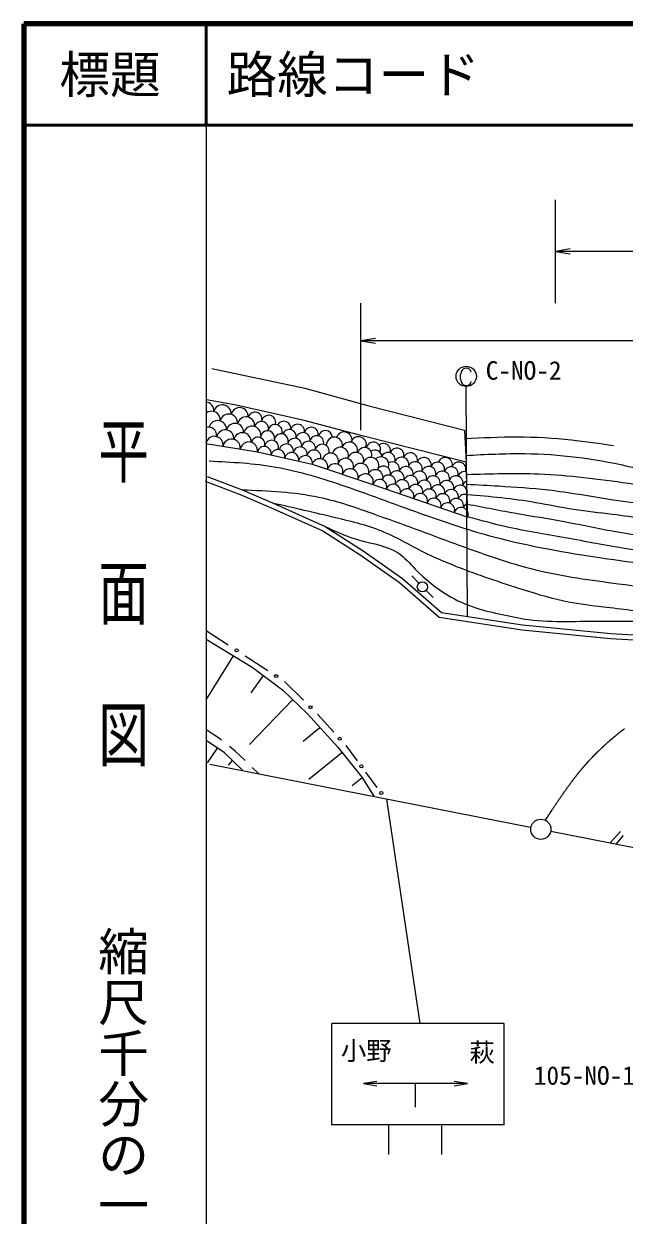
# Model space of a CAD drawing. Units: millimetres, scale not verified. Extents: x 40000 to 680000, y 20000 to 380000.
# Drawn here: x 40000 to 99238, y 262491 to 380000 of the extents above; entities that cross this region are included whole.
import ezdxf
from ezdxf.enums import TextEntityAlignment as Align

# ---------------------------------------------------------------- set-up
doc = ezdxf.new("R2010")
doc.units = ezdxf.units.MM
doc.header["$LTSCALE"] = 1000
doc.linetypes.add('CHAIN', pattern=[18.5, 12, -1.5, 3.5, -1.5])
for name, color, linetype, lineweight in [('M-BGD', 7, 'Continuous', 25), ('M-BMK', 2, 'CHAIN', 13), ('M-BMK-SRVR', 3, 'Continuous', 25), ('M-STR-STR3', 7, 'Continuous', 25), ('M-STR-STRC', 7, 'Continuous', 25), ('M-TTL', 2, 'Continuous', 140), ('M-TTL-BAND', 7, 'Continuous', 25), ('M-TTL-LINE', 7, 'Continuous', 50)]:
    doc.layers.add(name, color=color, linetype=linetype, lineweight=lineweight)
doc.layers.add('M-TTL-TXT', color=7, linetype='Continuous')
doc.styles.add('@ＭＳ ゴシック', font='')
doc.styles.add('ＭＳ ゴシック', font='')
doc.styles.get('@ＭＳ ゴシック').set_extended_font_data('@MS Gothic')
doc.styles.get('ＭＳ ゴシック').set_extended_font_data('MS Gothic')

# ---------------------------------------------------------------- blocks, each defined once
blk = doc.blocks.new('open_arrow')
at = {"color": 0, "linetype": 'Continuous', "lineweight": -2}
blk.add_lwpolyline([(7.5, 1.25), (0, 0), (7.5, -1.25)], dxfattribs=at)

msp = doc.modelspace()

# ---------------------------------------------------------------- linework, layer by layer
at = {"layer": 'M-BGD'}
for p, q in [((58557, 346009), (67730, 344048)), ((67730, 344048), (74045, 342320)), ((60950, 342387), (58025, 342918)), ((67531, 340891), (60950, 342387)), ((74045, 342320), (83484, 339927)), ((73646, 339296), (67531, 340891)), ((83484, 339927), (83650, 336770)), ((57959, 338598), (63044, 337767)), ((83650, 336770), (73646, 339296)), ((63044, 337767), (68461, 336570)), ((68461, 336570), (74444, 334576)), ((83816, 331352), (83650, 336770)), ((58077, 335343), (61549, 334043)), ((57902, 334875), (61362, 333579)), ((61549, 334043), (64550, 332757)), ((74444, 334576), (83816, 331352)), ((61362, 333579), (64349, 332299)), ((64550, 332757), (69735, 330417)), ((64349, 332299), (69496, 329976)), ((69735, 330417), (73566, 327960)), ((69496, 329976), (73288, 327544)), ((73566, 327960), (77378, 325291)), ((73288, 327544), (77070, 324897)), ((78977, 324825), (78287, 325545)), ((77070, 324897), (80991, 321468)), ((77378, 325291), (81211, 321941)), ((79687, 324115), (80397, 323415)), ((80991, 321468), (89156, 320226)), ((81211, 321941), (89219, 320722)), ((58000, 320152), (60168, 318744)), ((89156, 320226), (97892, 319366)), ((89219, 320722), (97931, 319864)), ((97931, 319864), (103213, 319548)), ((58000, 319320), (62524, 316539)), ((97892, 319366), (103187, 319049)), ((58000, 313321), (60674, 317676)), ((61829, 317665), (64062, 316208)), ((62524, 316539), (65538, 314320)), ((65737, 315115), (67592, 313279)), ((65538, 314320), (67989, 311935)), ((62257, 308925), (66547, 313338)), ((67989, 311935), (70970, 308656)), ((68983, 311902), (70573, 310142)), ((59212, 309583), (58000, 310360)), ((67568, 309259), (69214, 310588)), ((59808, 308093), (58000, 309298)), ((59515, 309341), (59212, 309583)), ((58128, 307101), (59114, 308555)), ((61564, 306370), (59808, 308093)), ((60868, 308258), (60286, 308724)), ((61825, 307329), (60868, 308258)), ((68127, 305505), (71388, 308139)), ((70970, 308656), (73355, 305708)), ((71765, 308821), (72886, 307319)), ((63153, 306039), (62532, 306643)), ((72399, 304866), (73384, 305662)), ((73355, 305708), (74548, 303820)), ((73727, 306192), (74848, 304690)), ((97867, 299207), (98862, 300349)), ((98433, 299096), (99180, 299953))]:
    msp.add_line(p, q, dxfattribs=at)
at = {"layer": 'M-BGD', "lineweight": 13}
for p, q in [((63612, 315738), (62386, 314016)), ((60574, 307341), (60161, 306885))]:
    msp.add_line(p, q, dxfattribs=at)
at = {"layer": 'M-BGD'}
for centre, radius in [((79326, 324465), 500), ((60998, 318204), 150), ((64899, 315661), 150), ((68287, 312590), 150), ((71169, 309481), 150), ((73307, 306756), 150), ((75269, 304126), 150)]:
    msp.add_circle(centre, radius, dxfattribs=at)
for centre, radius, start, end in [((57897, 341837), 859, 354.54455, 86.16814), ((59592, 341561), 859, 354.54455, 166.92139), ((61287, 341284), 859, 354.54455, 166.92139), ((58530, 340926), 859, 353.58435, 129.68737), ((59133, 340009), 859, 355.50873, 165.92193), ((60225, 340649), 859, 353.58435, 167.87489), ((61920, 340372), 859, 353.58435, 167.87489), ((62812, 340996), 694, 347.54565, 162.85387), ((63445, 340084), 694, 347.54565, 164.04018), ((64166, 340696), 694, 347.54565, 167.54565), ((65653, 340107), 694, 347.54565, 151.81208), ((58178, 339368), 859, 354.63587, 104.82964), ((59873, 339091), 859, 354.63587, 166.83278), ((60828, 339732), 859, 355.50873, 165.92193), ((61568, 338814), 859, 354.63587, 166.83278), ((62523, 339455), 859, 350.71995, 165.92193), ((64048, 339167), 694, 347.54565, 179.90234), ((64799, 339785), 694, 347.54565, 167.54565), ((66194, 339281), 694, 347.54565, 157.6439), ((67008, 339808), 694, 347.54565, 167.54565), ((67548, 338982), 694, 347.54565, 167.54565), ((68362, 339509), 694, 347.54565, 167.27692), ((69743, 339187), 694, 2.40483, 167.54565), ((71605, 338954), 788, 341.56505, 161.56505), ((58806, 338459), 859, 350.71995, 170.71995), ((60501, 338182), 859, 350.71995, 170.71995), ((62196, 337905), 859, 350.71995, 170.71995), ((63093, 338526), 694, 347.54565, 162.74588), ((64447, 338227), 694, 347.54565, 167.54565), ((65402, 338868), 694, 347.54565, 179.90234), ((65907, 337866), 694, 347.54565, 167.54565), ((66729, 338429), 694, 347.54565, 167.54565), ((68084, 338129), 694, 347.54565, 167.54565), ((68903, 338683), 694, 347.54565, 167.54565), ((69438, 337830), 694, 347.54565, 167.54565), ((70645, 338456), 788, 341.56505, 185.54597), ((72141, 337957), 788, 341.56505, 161.56505), ((73011, 338488), 788, 341.56505, 161.56505), ((74498, 338028), 708, 341.01824, 161.01824), ((75463, 337900), 708, 343.02329, 125.86347), ((63721, 337617), 694, 347.54565, 167.54565), ((65075, 337318), 694, 347.54565, 167.54565), ((66430, 337019), 694, 347.54565, 167.54565), ((67261, 337566), 694, 347.54565, 167.54565), ((67784, 336720), 694, 347.54565, 167.54565), ((68615, 337267), 694, 347.54565, 167.54565), ((70257, 336860), 788, 341.56505, 161.56505), ((71252, 337446), 788, 341.56505, 161.56505), ((72748, 336947), 788, 341.56505, 161.56505), ((73629, 337497), 708, 341.01824, 161.01824), ((74634, 337255), 708, 2.04127, 123.36407), ((75222, 336501), 788, 341.56505, 131.49297), ((75934, 337016), 708, 341.01824, 157.46059), ((76802, 337440), 708, 343.02329, 159.01067), ((77273, 336555), 708, 341.01824, 161.01824), ((78141, 336979), 708, 341.01824, 159.01067), ((69209, 336321), 788, 341.56505, 161.56505), ((70705, 335822), 788, 341.56505, 161.56505), ((71753, 336361), 788, 341.56505, 161.56505), ((72200, 335324), 788, 341.56505, 161.56505), ((73248, 335863), 788, 341.56505, 161.56505), ((74244, 336449), 788, 341.56505, 161.56505), ((75480, 335663), 708, 341.01824, 151.82733), ((76364, 336093), 708, 341.01824, 122.16693), ((77703, 335632), 708, 341.01824, 161.01824), ((78612, 336095), 708, 341.01824, 161.01824), ((79480, 336518), 708, 343.02329, 161.01824), ((79951, 335634), 708, 341.01824, 161.01824), ((80819, 336058), 708, 343.02329, 159.01067), ((81578, 336527), 708, 341.01824, 161.01824), ((82157, 335597), 708, 343.02329, 159.01067), ((82917, 336067), 708, 341.01824, 161.01824), ((73696, 334825), 788, 341.56505, 161.56505), ((74665, 335233), 788, 341.56505, 154.62577), ((75113, 334346), 708, 341.01824, 161.01824), ((75979, 334784), 708, 341.01824, 161.01824), ((76819, 335203), 708, 343.97024, 161.01824), ((77318, 334323), 708, 341.01824, 161.01824), ((78158, 334742), 708, 343.97024, 158.05541), ((79042, 335172), 708, 341.01824, 161.01824), ((79497, 334282), 708, 343.97024, 158.05541), ((80380, 334711), 708, 342.18357, 161.01824), ((81290, 335174), 708, 341.01824, 161.01824), ((81719, 334251), 708, 342.18357, 159.85251), ((82629, 334713), 708, 341.01824, 161.01824), ((83514, 335137), 708, 76.53691, 159.43956), ((76452, 333885), 708, 341.01824, 161.01824), ((77791, 333425), 708, 341.01824, 161.01824), ((78657, 333863), 708, 341.01824, 161.01824), ((79996, 333402), 708, 341.01824, 161.01824), ((80836, 333821), 708, 343.97024, 158.05541), ((82174, 333361), 708, 343.97024, 158.05541), ((83058, 333790), 708, 341.01824, 159.85251), ((83976, 334241), 708, 112.30686, 161.01824), ((79130, 332964), 708, 341.01824, 161.01824), ((80469, 332504), 708, 341.01824, 161.01824), ((81334, 332941), 708, 341.01824, 161.01824), ((81808, 332043), 708, 341.01824, 161.01824), ((82673, 332481), 708, 341.01824, 161.01824), ((83522, 332880), 708, 71.32805, 156.68125), ((83999, 332014), 708, 108.38911, 161.01824), ((83147, 331583), 708, 341.01824, 161.01824)]:
    msp.add_arc(centre, radius, start, end, dxfattribs=at)
for points, knots in [([(83528, 339094), (85246, 339180), (86965, 339267), (88685, 339263), (90469, 339258), (92254, 339155), (94028, 338966), (95418, 338817), (96801, 338616), (98185, 338414)], [0, 0, 0, 0, 1, 1, 1, 2, 2, 2, 3, 3, 3, 3]), ([(83615, 337431), (85559, 337532), (87502, 337633), (89448, 337609), (92839, 337566), (96236, 337143), (99542, 336379), (100819, 336083), (102083, 335737), (103359, 335446), (106398, 334752), (109506, 334375), (112604, 333961), (115347, 333595), (118083, 333200), (120831, 332943), (123888, 332658), (126960, 332543), (130034, 332392), (133090, 332242), (136147, 332055), (139195, 332180), (140836, 332247), (142475, 332405), (144114, 332562)], [0, 0, 0, 0, 1, 1, 1, 2, 2, 2, 3, 3, 3, 4, 4, 4, 5, 5, 5, 6, 6, 6, 7, 7, 7, 8, 8, 8, 8]), ([(58285, 336889), (60500, 336776), (62716, 336662), (64887, 336280), (67197, 335873), (69457, 335161), (71686, 334394), (74353, 333476), (76977, 332478), (79629, 331537), (81684, 330808), (83755, 330114), (85857, 329537), (89304, 328592), (92834, 327962), (96371, 327423), (99660, 326922), (102956, 326499), (106256, 326109), (109798, 325690), (113346, 325307), (116884, 324852), (118180, 324685), (119474, 324508), (120768, 324332)], [0, 0, 0, 0, 1, 1, 1, 2, 2, 2, 3, 3, 3, 4, 4, 4, 5, 5, 5, 6, 6, 6, 7, 7, 7, 8, 8, 8, 8]), ([(83687, 335553), (86069, 335628), (88451, 335704), (90826, 335606), (93780, 335484), (96723, 335094), (99660, 334695), (102172, 334353), (104681, 334005), (107173, 333557), (109925, 333061), (112658, 332443), (115414, 331963), (117319, 331631), (119235, 331364), (121151, 331098)], [0, 0, 0, 0, 1, 1, 1, 2, 2, 2, 3, 3, 3, 4, 4, 4, 5, 5, 5, 5]), ([(61549, 334043), (64101, 333938), (66652, 333833), (69125, 333308), (70987, 332913), (72805, 332278), (74610, 331632), (77265, 330682), (79892, 329707), (82533, 328737), (85167, 327771), (87814, 326810), (90533, 326147), (93206, 325495), (95948, 325131), (98685, 324775), (102142, 324327), (105592, 323893), (109046, 323480), (112292, 323093), (115542, 322725), (118798, 322414), (122018, 322106), (125244, 321853), (128474, 321728), (131164, 321624), (133856, 321608), (136550, 321576), (138711, 321550), (140874, 321513), (143026, 321347), (146311, 321093), (149569, 320537), (152854, 320204), (155411, 319945), (157985, 319822), (160549, 319900), (163094, 319976), (165629, 320250), (168167, 320509), (170640, 320761), (173116, 321000), (175558, 321423), (178823, 321990), (182028, 322887), (185233, 323785)], [0, 0, 0, 0, 1, 1, 1, 2, 2, 2, 3, 3, 3, 4, 4, 4, 5, 5, 5, 6, 6, 6, 7, 7, 7, 8, 8, 8, 9, 9, 9, 10, 10, 10, 11, 11, 11, 12, 12, 12, 13, 13, 13, 14, 14, 14, 15, 15, 15, 15]), ([(83717, 334599), (84763, 334537), (85810, 334476), (86857, 334414), (88487, 334318), (90118, 334222), (91738, 334036), (93815, 333796), (95874, 333407), (97943, 333090), (100500, 332697), (103072, 332413), (105624, 331992), (107606, 331666), (109577, 331256), (111564, 330971), (113839, 330644), (116137, 330481), (118413, 330138), (119435, 329985), (120453, 329795), (121478, 329684), (123493, 329467), (125534, 329556), (127569, 329571), (130426, 329592), (133272, 329466), (136120, 329420), (139372, 329367), (142628, 329419), (145882, 329457), (150701, 329515), (155519, 329543), (160336, 329571)], [0, 0, 0, 0, 1, 1, 1, 2, 2, 2, 3, 3, 3, 4, 4, 4, 5, 5, 5, 6, 6, 6, 7, 7, 7, 8, 8, 8, 9, 9, 9, 10, 10, 10, 11, 11, 11, 11]), ([(64550, 332757), (66611, 332281), (68672, 331805), (70742, 331313), (72382, 330924), (74028, 330524), (75568, 329868), (76855, 329320), (78068, 328593), (79324, 327961), (80416, 327412), (81540, 326934), (82676, 326488), (84830, 325641), (87024, 324905), (89235, 324205), (90712, 323737), (92197, 323286), (93713, 322992), (94858, 322770), (96020, 322637), (97181, 322500), (98983, 322288), (100781, 322065), (102584, 321894), (105121, 321653), (107668, 321515), (110212, 321345), (112129, 321216), (114045, 321068), (115962, 320940), (118214, 320789), (120468, 320665), (122723, 320593), (125832, 320494), (128943, 320494), (132056, 320478), (134873, 320463), (137692, 320437), (140494, 320189), (142465, 320014), (144428, 319730), (146388, 319438), (147987, 319199), (149583, 318954), (151185, 318744), (152721, 318542), (154262, 318372), (155808, 318253), (157836, 318097), (159872, 318031), (161904, 318079), (164667, 318146), (167422, 318425), (170168, 318773), (173061, 319140), (175945, 319582), (178779, 320247), (180753, 320709), (182702, 321279), (184644, 321865), (185908, 322246), (187169, 322633), (188430, 323020)], [0, 0, 0, 0, 1, 1, 1, 2, 2, 2, 3, 3, 3, 4, 4, 4, 5, 5, 5, 6, 6, 6, 7, 7, 7, 8, 8, 8, 9, 9, 9, 10, 10, 10, 11, 11, 11, 12, 12, 12, 13, 13, 13, 14, 14, 14, 15, 15, 15, 16, 16, 16, 17, 17, 17, 18, 18, 18, 19, 19, 19, 20, 20, 20, 21, 21, 21, 21]), ([(83748, 333590), (86005, 333387), (88263, 333185), (90493, 332802), (91751, 332586), (92999, 332313), (94260, 332117), (95527, 331920), (96806, 331800), (98079, 331643), (99144, 331511), (100205, 331353), (101266, 331195)], [0, 0, 0, 0, 1, 1, 1, 2, 2, 2, 3, 3, 3, 4, 4, 4, 4]), ([(83777, 332631), (85425, 332309), (87072, 331987), (88726, 331700), (90202, 331444), (91684, 331215), (93158, 330942), (94852, 330628), (96535, 330255), (98231, 329951), (100261, 329587), (102308, 329321), (104354, 329047), (107499, 328627), (110643, 328188), (113801, 327910), (116285, 327691), (118779, 327572), (121265, 327327), (122820, 327173), (124372, 326970), (125930, 326889), (128024, 326781), (130128, 326893), (132228, 326860), (135489, 326810), (138737, 326413), (141995, 326306), (143782, 326248), (145571, 326277), (147360, 326306), (148546, 326326), (149732, 326345), (150917, 326365)], [0, 0, 0, 0, 1, 1, 1, 2, 2, 2, 3, 3, 3, 4, 4, 4, 5, 5, 5, 6, 6, 6, 7, 7, 7, 8, 8, 8, 9, 9, 9, 10, 10, 10, 11, 11, 11, 11]), ([(83827, 331385), (85038, 331054), (86249, 330723), (87472, 330447), (89438, 330002), (91434, 329698), (93420, 329339), (95433, 328975), (97435, 328554), (99455, 328260), (101882, 327906), (104336, 327734), (106774, 327443), (108644, 327221), (110505, 326929), (112372, 326685), (115410, 326289), (118467, 326020), (121527, 325869), (124102, 325742), (126679, 325697), (129254, 325577), (131635, 325466), (134014, 325291), (136397, 325228), (138661, 325168), (140927, 325209), (143191, 325140), (145126, 325081), (147059, 324942), (148993, 324849), (150693, 324767), (152393, 324721), (154095, 324674), (156632, 324603), (159170, 324528), (161705, 324615), (164172, 324700), (166636, 324939), (169082, 325286), (171073, 325568), (173051, 325923), (175030, 326277)], [0, 0, 0, 0, 1, 1, 1, 2, 2, 2, 3, 3, 3, 4, 4, 4, 5, 5, 5, 6, 6, 6, 7, 7, 7, 8, 8, 8, 9, 9, 9, 10, 10, 10, 11, 11, 11, 12, 12, 12, 13, 13, 13, 14, 14, 14, 14]), ([(69735, 330417), (70838, 329906), (71941, 329394), (73136, 329059), (74442, 328693), (75858, 328537), (76938, 327813), (77564, 327394), (78077, 326785), (78621, 326218), (79588, 325211), (80653, 324340), (81834, 323639), (82700, 323125), (83629, 322702), (84588, 322393), (85446, 322117), (86329, 321931), (87211, 321737), (88068, 321549), (88924, 321353), (89790, 321235), (91030, 321066), (92291, 321058), (93549, 321060), (95917, 321063), (98274, 321099), (100634, 321074), (102748, 321051), (104865, 320979), (106978, 320852), (109119, 320724), (111256, 320539), (113395, 320410), (115925, 320256), (118459, 320180), (120993, 320041), (124566, 319845), (128139, 319523), (131688, 319230), (134506, 318996), (137308, 318780), (140171, 318492), (142049, 318303), (143953, 318083), (145630, 317312), (146390, 316962), (147104, 316499), (147817, 316036)], [0, 0, 0, 0, 1, 1, 1, 2, 2, 2, 3, 3, 3, 4, 4, 4, 5, 5, 5, 6, 6, 6, 7, 7, 7, 8, 8, 8, 9, 9, 9, 10, 10, 10, 11, 11, 11, 12, 12, 12, 13, 13, 13, 14, 14, 14, 15, 15, 15, 16, 16, 16, 16])]:
    msp.add_open_spline(points, degree=3, knots=knots, dxfattribs=at)
at = {"layer": 'M-BMK'}
msp.add_open_spline([(91466, 301444), (92666, 303289), (93867, 305135), (95304, 306791), (96628, 308316), (98153, 309681), (99797, 310865), (101326, 311967), (102957, 312912), (104655, 313739), (106187, 314485), (107772, 315134), (109409, 315567), (111396, 316093), (113459, 316300), (115521, 316507)], degree=3, knots=[0, 0, 0, 0, 1, 1, 1, 2, 2, 2, 3, 3, 3, 4, 4, 4, 5, 5, 5, 5], dxfattribs=at)
at = {"layer": 'M-BMK-SRVR'}
for p, q in [((58363, 306966), (90008, 300751)), ((91992, 300361), (130465, 292805))]:
    msp.add_line(p, q, dxfattribs=at)
msp.add_circle((91014, 300552), 1000, dxfattribs=at)
at = {"layer": 'M-STR-STR3'}
for p, q in [((92451, 352442), (92451, 362644)), ((190115, 357549), (92451, 357549)), ((73242, 339913), (73242, 352442)), ((161607, 348737), (73242, 348737))]:
    msp.add_line(p, q, dxfattribs=at)
at = {"layer": 'M-STR-STRC'}
for p, q in [((83605, 344229), (83738, 321556)), ((79124, 281392), (75821, 303537)), ((70382, 276392), (70382, 281392)), ((87382, 281392), (70382, 281392)), ((87382, 276392), (87382, 281392)), ((70382, 271392), (70382, 276392)), ((87382, 271392), (87382, 276392)), ((83769, 275468), (73532, 275468)), ((78656, 273159), (78656, 275468)), ((87382, 271392), (70382, 271392)), ((75990, 271392), (75990, 268480)), ((81222, 271316), (81222, 268480))]:
    msp.add_line(p, q, dxfattribs=at)
msp.add_circle((83655, 345227), 1000, dxfattribs=at)
for centre, radius, start, end in [((84205, 345177), 1151, 145.6197, 214.38045), ((83664, 345540), 499, 10.09099, 144.85137), ((83664, 344815), 499, 215.14878, 349.90886)]:
    msp.add_arc(centre, radius, start, end, dxfattribs=at)
at = {"layer": 'M-TTL'}
for p, q in [((40000, 380000), (40000, 20000)), ((680000, 380000), (40000, 380000))]:
    msp.add_line(p, q, dxfattribs=at)
at = {"layer": 'M-TTL-BAND'}
msp.add_line((58000, 370000), (58000, 20000), dxfattribs=at)
at = {"layer": 'M-TTL-LINE'}
for p, q in [((58000, 380000), (58000, 370000)), ((40000, 370000), (680000, 370000))]:
    msp.add_line(p, q, dxfattribs=at)

# ---------------------------------------------------------------- block references
at = {"layer": 'M-STR-STR3', "xscale": 193, "yscale": 193}
for p in [(92451, 357549), (73242, 348737)]:
    msp.add_blockref('open_arrow', p, dxfattribs=at)
at = {"layer": 'M-STR-STRC', "xscale": 173, "yscale": 173}
msp.add_blockref('open_arrow', (73532, 275468), dxfattribs=at)
at = {"layer": 'M-STR-STRC', "xscale": 173, "yscale": 173, "rotation": 180}
msp.add_blockref('open_arrow', (83769, 275468), dxfattribs=at)

# ---------------------------------------------------------------- texts
at = {"layer": 'M-STR-STRC', "style": 'ＭＳ ゴシック'}
for s, p in [('C-NO-2', (85578, 344344)), ('小野', (71293, 277242)), ('萩', (83974, 277072)), ('105-NO-1-1', (90324, 274803))]:
    msp.add_text(s, height=1833, dxfattribs=at).set_placement(p, align=Align.BOTTOM_LEFT)
at = {"layer": 'M-TTL-BAND', "style": '@ＭＳ ゴシック', "width": 1.4}
msp.add_text('平  面  図', height=3666, rotation=270, dxfattribs=at).set_placement((49777, 306475), align=Align.MIDDLE_RIGHT)
at = {"layer": 'M-TTL-BAND', "style": '@ＭＳ ゴシック'}
msp.add_text('縮尺千分の一', height=3666, rotation=270, dxfattribs=at).set_placement((49777, 261030), align=Align.MIDDLE_RIGHT)
at = {"layer": 'M-TTL-TXT', "style": 'ＭＳ ゴシック'}
msp.add_text('標題', height=3666, dxfattribs=at).set_placement((48500, 375000), align=Align.MIDDLE_CENTER)
msp.add_text('路線コード', height=3666, dxfattribs=at).set_placement((60000, 375000), align=Align.MIDDLE_LEFT)

doc.saveas('drawing.dxf')
